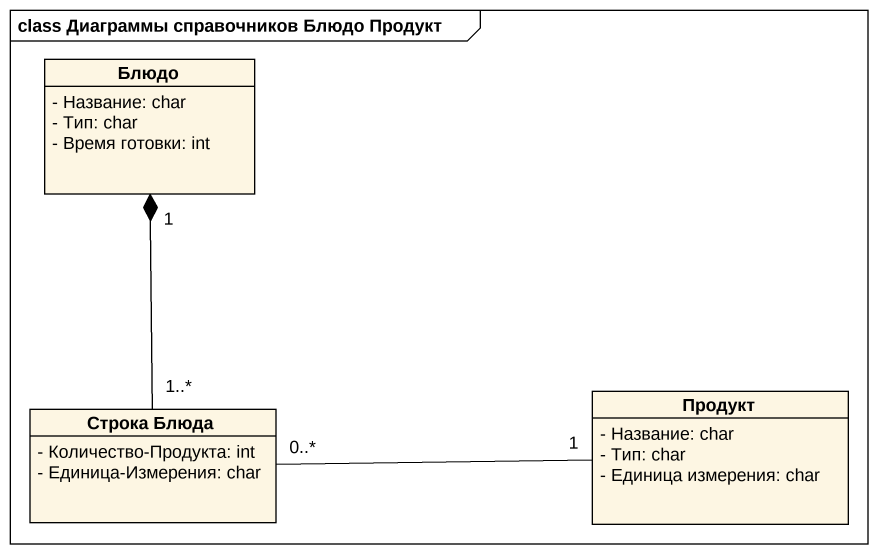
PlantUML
@startuml
mainframe class Диаграммы справочников Блюдо Продукт
hide circle
hide empty members
skinparam classAttributeIconSize 0
class Блюдо {
  - Название: char
  - Тип: char
  - Время готовки: int
}
class "Строка Блюда" as Строка_Блюда {
  - Количество-Продукта: int
  - Единица-Измерения: char
}
class Продукт {
  - Название: char
  - Тип: char
  - Единица измерения: char
}
Строка_Блюда "1..*" -up-* "1" Блюдо
Строка_Блюда "0..*" -right- "1" Продукт
@enduml
